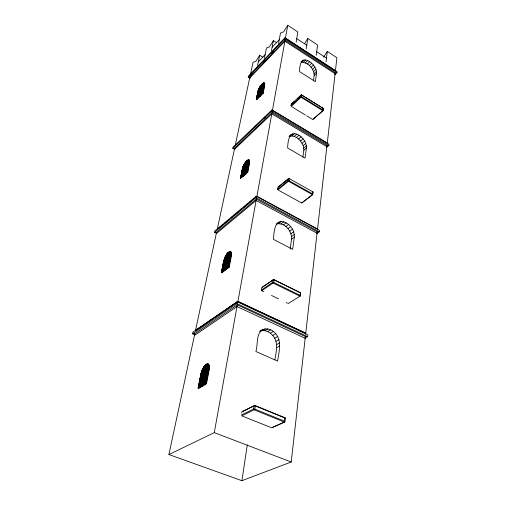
<?xml version="1.0" encoding="UTF-8"?>
<svg xmlns="http://www.w3.org/2000/svg" width="506" height="506" viewBox="0 0 506 506"><rect width="100%" height="100%" fill="white"/><g stroke="black" fill="none" stroke-linecap="round" stroke-linejoin="round"><path stroke-width="0.76" d="M294.315 237.137C294.84 230.439 290.058 223.835 283.714 221.849C273.752 219.44 274.233 233.266 273.354 239.332L292.67 249.338L294.315 237.137L291.551 239.142L290.191 249.034M291.551 239.142C292.266 231.242 284.72 222.045 276.384 224.057L279.091 221.976M262.633 329.659C255.574 334.302 258.218 344.529 255.865 351.48L277.56 361.075C279.173 351.404 282.727 338.482 273.322 331.411C269.426 328.103 263.563 328.002 259.711 331.449L262.19 330.646L265.119 328.856M274.948 359.734C276.143 351.771 278.857 342.227 272.74 335.472C270.115 332.467 266.295 330.203 262.19 330.646M201.432 373.662L201.078 373.517C202.046 369.854 203.595 364.51 208.067 364.016L209.161 365.073L209.206 368.994L208.801 364.921L208.067 364.016L206.96 363.972L205.48 364.883L205.948 365.243C214.67 360.455 194.513 373.643 208.643 364.94L208.915 366.091L202.564 369.943L209.123 366.167L209.048 366.894L202.052 371.126L209.25 366.97L208.067 364.016L208.991 365.37L203.33 368.811L202.564 369.943M248.914 160.282L249.521 161.256L243.209 166.759L249.357 161.18L249.211 160.446L248.206 159.89L249.35 160.187L249.572 162.445L249.388 160.883L249.142 162.243L244.664 166.607M224.114 260.83L223.804 260.438L231.312 254.385L230.736 252.165L230.021 251.684L228.99 251.944L229.376 252.311C232.279 251.147 230.274 255.271 231.514 255.309M248.901 160.092L249.477 161.831L242.475 168.232L242.747 168.618M258.269 91.396L258.022 91.023L264.575 84.458L264.157 83.022L264.746 83.781L264.682 84.919L264.157 83.022L263.335 83.073L263.961 83.42M264.423 84.761L264.79 85.014L263.183 93.275L256.681 99.777L256.302 99.277L257.915 91.263L264.423 84.761L264.493 83.623L259.053 88.929L264.442 83.705L264.005 83.073M264.474 84.818L258.022 91.352L256.365 99.593L262.861 93.085L264.474 84.818L263.525 89.05L260.558 91.807L261.4 88.164L264.549 84.926L264.6 83.996L264.018 83.256L262.456 83.825L263.474 83.022L264.417 83.18L263.335 83.073M231.046 253.019L230.913 252.096L231.387 255.201L231.223 253.291L231.375 253.664L224.639 258.674L231.191 253.588L231.223 253.095L225.1 257.643L231.223 253.095M230.919 254.942L231.033 253.335L230.919 254.942L224.145 260.381L224.62 259.572L231.312 254.385L224.62 259.572M240.85 178.58L240.508 178.397L242.482 168.58L249.433 162.407L249.218 160.927L249.142 162.243L242.475 168.232M284.505 422.137L254.151 409.828L241.792 415.869L271.766 427.817L284.688 422.023L285.042 417.747L254.815 405.407L242.488 411.517M288.237 303.524L300.298 295.997L300.438 292.854L274.107 279.881L272.955 279.869L272.576 282.392L273.12 283.031L299.913 296.174L300.482 292.772L273.651 279.521L261.735 287.528M278.604 190.281L301.671 202.995L312.594 194.608L312.797 191.831M323.252 108.98L323.138 108.284L323.043 110.687L312.746 119.517L322.879 110.612L323.138 108.284L301.374 94.843L291.178 104.147M209.351 369.108C208.118 369.095 208.396 366.078 209.433 366.749L208.801 364.921M224.873 270.546L221.805 272.86L221.419 272.671L223.665 260.773L231.065 255.024L231.223 253.291M208.655 368.703L208.864 366.648L209.161 367.887L201.761 372.15L208.51 368.279M208.757 368.039L208.883 366.812M209.079 366.597L208.845 368.842L200.926 373.675L198.15 388.311L198.58 388.488L201.85 386.597M209.161 367.887L209.048 366.894M168.909 454.546L214.278 432.636L237.314 304.833L194.797 333.808L168.909 454.546L241.9 480.7L291.216 461.997L305.371 336.56L237.314 304.833L236.795 303.562L237.124 301.753L307.876 334.864L307.68 336.648L304.922 338.191M305.624 334.276L317.192 231.786L256.378 199.073L255.954 197.688L256.219 196.22L319.444 230.344L319.286 231.805L316.731 233.608M317.521 229.313L326.965 145.526L272 112.661L271.867 110.011L329.02 144.273L328.887 145.494L326.471 147.48M235.309 145.095L249.901 77.02L285.068 40.202L335.206 72.744L327.281 143.078L272.456 110.207L285.068 40.202L284.954 37.729L337.091 71.65L336.977 72.681L334.656 74.818M285.201 417.874L284.688 422.023M288.458 181.078L289.015 180.686L289.324 178.631L288.281 178.656L287.971 180.712L288.471 181.256L277.92 189.908L277.56 189.269L277.883 187.226L288.863 178.371L312.898 191.888L312.784 194.62L301.671 202.995M326.022 61.776L327.319 51.403L336.901 57.722L335.427 70.777L285.422 38.247L287.756 25.3L297.838 31.954L296.124 42.276M306.415 147.999L305.048 158.106L287.648 147.986C287.889 140.706 289.268 129.422 298.989 135.26C303.252 137.98 306.756 142.755 306.415 147.999L303.853 150.181L302.892 157.164M316.56 73.168L315.409 81.662L299.577 71.612C299.495 64.483 301.513 56.179 309.71 61.681C313.423 64.268 316.769 68.411 316.56 73.168L314.169 75.432L313.423 80.833M316.18 55.363L317.616 45.002L307.793 38.519L304.485 43.668M306.219 48.861L307.793 38.519M241.9 480.7L247.307 444.863M241.653 413.162L241.849 411.909L254.815 405.407M261.438 289.4L261.634 288.154M291.083 104.71L290.906 105.843L300.589 96.785L300.849 95.084L301.804 95.039L301.551 96.741L291.241 106.412M237.731 302.518L256.378 199.073L216.562 232.298L195.48 330.608L213.488 318.249M256.877 196.587L272 112.661L234.632 148.252L217.295 229.123M278.572 43.32L280.501 33.029L283.619 31.846L287.756 25.3M248.509 168.612L247.769 172.401L247.149 172.053L249.344 162.35L247.421 172.211L240.508 178.397L242.355 168.523L245.581 165.601L246.245 165.677M259.92 96.545L259.527 96.039L262.74 93.06L264.183 84.919M205.797 384.307L202.482 386.223L202.046 386.04L201.951 385.667L205.904 383.459L208.295 371.227M206.733 376.616L203.697 378.172L204.974 372.555L208.44 370.474L208.516 369.095L208.915 368.925L206.024 383.744L198.15 388.311L201.097 373.643L208.915 368.925M231.368 256.055L229.186 267.269L225.461 270.084L224.993 269.54L228.674 266.915L230.572 257.181L227.32 259.717L226.429 263.462L229.262 261.526M231.128 255.119L228.794 267.079L221.419 272.671L223.81 260.799L231.128 255.119L230.774 255.258L228.497 266.883L229.186 267.269M264.258 85.28L262.74 93.06L263.411 88.923L260.337 92.016L263.487 89.246M209.206 369.848L206.461 383.921L205.695 383.497L208.516 369.095M248.8 167.094L249.692 162.54L249.142 162.243L249.433 162.407M271.412 50.859L273.411 40.588L276.725 42.725M204.595 371.467L201.749 385.8L198.055 387.938L198.51 387.754L201.287 373.94L204.993 371.296L203.387 379.405M228.744 257.042L227.099 258.117L224.803 269.698L221.343 272.323L222.823 271.355M198.51 387.754C198.232 385.654 202.874 383.599 202.071 386.04L204.968 371.296L201.957 385.762L200.237 386.755M227.82 258.168L227.289 257.952L224.993 269.54L225.404 269.388L227.624 258.168L230.869 255.656L230.774 255.258M242.317 176.588L243.835 175.234L245.884 165.487L243.955 175.316L245.581 165.601L245.435 166.48L242.425 169.2L241.76 173.178L244.777 170.465L245.29 167.897L242.279 170.611M260.242 92.522L257.402 95.368L260.179 92.2L257.44 95.179L257.453 94.514L260.286 91.662L259.388 96.197L256.302 99.277L259.483 96.323L260.944 88.202L261.532 88.291M225.075 269.894L227.434 257.978L225.094 269.894L223.899 270.539M262.848 92.509L259.863 95.931L261.115 88.012L259.388 96.197M202.071 386.04L203.089 380.885M201.951 385.667L202.413 385.483L205.164 371.6L208.63 369.513L208.308 370.322L204.974 372.555M259.901 96.545L260.35 94.293M264.41 58.228L266.472 47.981L269.394 46.957L273.411 40.588M244.777 170.465L243.728 175.101L240.432 178.061L240.805 177.935L242.659 168.7L245.669 165.974M259.597 95.779L256.637 99.17L258.199 91.409L260.944 88.202M257.567 65.432L259.692 55.211L262.968 57.267M250.476 74.331L253.063 62.276L255.802 61.403L259.692 55.211M201.078 373.517L202.868 368.539L204.196 366.382L205.613 364.794L205.967 364.946L204.089 366.433L204.595 366.755L205.948 365.243L205.038 365.946L207.764 364.484M208.693 368.646L201.47 373.175L209.067 368.804L208.693 368.646L201.084 373.264L201.356 373.074C202.255 369.753 203.703 366.053 206.865 364.307L208.289 364.503L206.796 364.073L207.315 364.124M223.797 260.679C224.708 257.168 226.397 252.728 230.192 251.602L230.502 251.76C226.707 252.589 225.075 256.934 224.044 260.267L223.804 260.438M224.31 260.135L226.878 254.594L226.473 254.461L226.928 254.758L230.388 252.058L230.192 251.602L231.229 252.254L231.539 253.443L230.913 252.096L231.229 252.254L230.192 251.602L227.757 252.911L228.181 253.247L226.138 255.656L230.73 252.292M224.044 260.267L224.373 260.426L226.713 254.708L228.181 253.247M242.924 168.03L245.239 163.084L243.854 164.773L242.469 168.466L249.344 162.35M249.363 160.851L243.626 165.835L249.211 160.446L247.573 160.693L247.225 160.351L248.642 159.985C245.296 161.174 243.69 164.924 242.697 168.081C243.607 167.454 244.619 163.065 246.447 161.724L246.068 161.401L247.352 160.294L248.357 159.826L249.35 160.187L248.206 159.89M258.009 91.238L259.211 87.93L260.318 86.343L262.513 83.623L263.727 83.18M258.022 91.023L259.344 87.987M208.959 367.805L209.25 366.97M231.065 255.024L231.312 254.385M231.128 254.303L231.191 253.588M202.28 385.325L205.771 383.308C207.549 380.784 201.451 384.162 202.413 385.483M204.272 375.281L207.745 373.213L208.257 371.436L204.652 373.358M204.076 376.243L207.555 374.181L207.745 373.213M203.886 377.204L207.365 375.148L207.555 374.181M203.697 378.172L207.175 376.116L207.365 375.148M202.47 384.351L203.437 379.487L206.916 377.438L207.137 376.255L203.399 378.463L203.76 378.671L207.245 376.622M203.241 380.455L206.726 378.412L206.916 377.438M202.855 382.397L206.347 380.36L206.669 379.544L203.051 381.429M206.347 380.36L206.157 381.341L202.666 383.377M199.162 383.719C198.687 381.366 204.607 377.881 202.596 381.707L199.162 383.719L198.573 386.628M198.966 384.687L202.406 382.681L202.729 381.859L199.294 383.871M198.769 385.654L202.21 383.656L202.406 382.681M204.709 371.885L204.196 373.643C201.002 372.505 197.625 383.858 202.229 379.285M204.841 372.403L205.164 371.6L204.797 371.334M200.389 377.602L203.817 375.566L204.139 374.756L200.585 376.647M199.813 380.48L203.241 378.45L203.57 377.64L200.003 379.519M203.437 379.487L203.76 378.671M199.547 381.79L199.876 380.98L203.304 378.956L203.197 378.596L199.516 380.771L199.876 380.98M200.774 375.692L201.097 373.643M243.203 167.518L249.319 161.749L249.357 161.18M225.284 269.243L228.554 266.77L230.11 259.546L226.859 262.045M230.565 257.212L229.99 259.401L226.739 261.906M222.26 268.888L225.486 266.434L225.796 264.866L222.577 267.326L221.748 272.171L224 260.988L227.2 258.509L227.099 258.117M228.826 266.118L225.442 268.452L226.492 263.885L229.749 261.393M222.109 269.673L225.328 267.219L225.486 266.434M221.951 270.457L225.17 268.009L225.328 267.219M221.792 271.241L225.012 268.794L225.17 268.009M225.012 268.794L224.86 269.584L221.634 272.026M227.2 259.572L227.358 258.8L230.869 255.656L230.451 257.067L227.32 259.717M223.102 264.714L226.315 262.247L226.125 263.949L222.792 266.27L223.57 262.393L226.777 259.913L227.2 258.509M227.358 258.8L227.624 258.168L227.289 257.952M223.418 263.164L226.625 260.691L226.777 259.913M223.26 263.936L226.467 261.469L226.625 260.691M222.577 267.326L226.125 263.949M223.57 262.393L223.81 260.799M202.413 370.544L203.222 368.684M228.99 251.944L229.446 252.026L227.877 252.855L226.568 254.436L224.398 258.591L224.715 258.749M260.596 88.759L258.3 91.004L264.429 84.382L264.549 84.926M264.429 84.382L264.138 83.345L259.426 88.107L264.284 83.42M262.772 83.781L260.274 86.267L258.471 89.714L261.659 84.907L263.474 83.022M248.187 167.575L244.828 170.187L246.068 165.595L249.11 162.843L247.295 172.129L244.234 174.861L244.638 172.129L247.934 168.871L249.022 162.464L245.758 165.418L246.068 165.595L244.234 174.861L243.86 174.981L244.303 175.512M244.512 172.774L247.573 170.035L247.7 169.383M244.385 173.425L247.447 170.686L247.573 170.035M244.253 174.07L247.314 171.338L247.447 170.686M243.86 174.981L247.187 171.989L247.314 171.338M244.638 172.129L245.132 170.32M240.805 177.935L241.716 173.406L244.733 170.699M242.298 169.839L245.309 167.119L245.435 166.48M245.309 167.119L245.182 167.758L242.172 170.478M242.425 169.2L242.355 168.523L242.823 168.77M259.97 95.387L262.956 91.965M260.078 94.843L260.615 92.124M256.858 98.082L257.402 95.368M257.453 94.514L257.99 91.82L261.026 88.556M257.883 92.358L260.824 88.967M257.775 92.895L260.716 89.505M257.668 93.433L260.609 90.043M257.56 93.971L260.501 90.58M257.99 91.82L257.915 91.263L258.332 91.542M201.761 372.15L204.361 366.705L205.272 366.002M201.47 373.175L202.008 372.201M224.392 259.527L224.866 258.718L224.354 258.528L225.676 256.586M262.513 83.623L261.311 84.768L261.659 85.065L259.053 88.929M249.211 160.446L248.535 160.25L245.29 163.204L244.955 162.926L242.988 166.695L243.272 166.853M242.994 167.48L243.418 166.797L242.956 166.613L244.132 164.931M201.932 371.018L205.499 365.471M258.49 90.378L259.61 88.152L259.211 87.93M323.612 57.096L327.319 51.403M259.515 88.139L258.44 89.625L258.863 89.796L258.218 90.884M202.052 371.126L202.811 369.994M225.1 257.643L231.078 252.526L230.059 251.899M224.639 258.674L225.322 257.687M243.209 166.759L243.829 165.879M264.442 83.705L258.68 89.758L259.236 88.974M260.204 86.248L261.311 84.768L261.659 84.907L260.318 86.343M244.999 163.04L246.169 161.37L247.636 160.453L246.068 161.401M259.255 87.987L260.533 86.418M226.353 255.707C224.019 258.49 227.074 253.639 228.187 253.013L226.568 254.436M262.456 83.825L263.803 83.345L259.426 88.107M202.963 368.659L204.55 366.527L204.196 366.382M259.92 87.285L260.584 86.507L260.274 86.267M248.87 160.345C239.136 169.162 247.238 161.18 248.244 160.086M243.949 164.804L244.765 164.083M202.868 368.539L203.33 368.811L203.962 367.786M261.646 87.62L264.575 84.458M258.313 61.84L265.138 54.623M272.114 47.248L279.249 39.702M284.954 37.729L248.433 76.121L248.212 77.127L250.23 78.36M251.937 73.389L253.013 72.25M250.647 75.489L251.729 74.35M263.62 61.89L265.245 60.189M271.728 53.389L273.891 51.125M249.692 77.994L284.891 41.188L335.098 73.737M260.584 86.507L263.019 83.635M260.407 86.456L263.474 83.351M258.68 89.758L264.455 83.914M261.197 88.575L264.056 85.691M261.292 88.695L264.157 85.818M258.092 91.947L260.919 89.094M261.09 89.113L263.955 86.229M257.984 92.484L260.811 89.632M263.095 87.317L264.05 86.355M260.982 89.651L263.847 86.766M261.083 89.771L263.942 86.893M260.881 90.188L263.74 87.304M257.769 93.559L260.603 90.707M260.976 90.315L263.841 87.43M260.773 90.726L263.639 87.842M257.655 94.097L260.394 91.124M260.868 90.852L263.734 87.968M260.666 91.263L263.531 88.386M257.548 94.635L260.388 91.788M260.761 91.39L263.626 88.512M260.413 92.541L263.278 89.663M257.193 95.786L260.033 92.94M257.295 95.912L260.135 93.06M260.508 92.668L263.379 89.79M257.086 96.33L259.926 93.477M260.305 93.085L263.177 90.207M257.187 96.45L260.027 93.604M260.4 93.212L263.272 90.334M256.978 96.867L259.818 94.021M260.198 93.629L263.069 90.751M257.073 96.994L259.92 94.148M260.293 93.755L263.164 90.878M256.871 97.411L259.711 94.565M260.09 94.173L262.962 91.295M256.966 97.538L259.812 94.692M262.102 92.377L263.063 91.422M256.757 97.955L259.603 95.109M259.983 94.717L262.854 91.839M256.65 98.499L259.496 95.653M259.875 95.261L262.747 92.383M259.527 96.039L262.646 92.933M301.045 61.947L302.461 60.549M303.916 60.012L301.563 62.333C308.198 62.308 314.201 68.905 314.169 75.432M303.334 62.346L305.687 60.031M305.308 62.908L307.667 60.6M307.351 63.984L309.71 61.681M309.324 65.489L311.69 63.193M311.095 67.33L313.461 65.046M312.544 69.385L314.922 67.102M271.867 110.011L233.064 147.145L232.804 148.334L234.873 149.491M254.366 127.499L256.061 125.874M263.98 118.309L265.675 116.69M264.505 117.892L265.637 116.816M313.581 71.51L315.965 69.24M247.573 160.693L248.364 160.181M234.386 149.396L271.792 113.831L326.838 146.696M314.137 73.572L316.522 71.302M260.951 85.735L261.659 85.065M291.614 104.046L294.492 101.352M297.376 98.651L301.405 94.881L323.157 108.36M245.1 163.153L247.877 160.408M244.569 164.039L248.705 160.275M244.037 164.918L249.047 160.37M243.626 165.835L249.199 160.769M245.834 166.101L248.876 163.349M242.532 169.333L245.543 166.613M245.941 166.24L248.984 163.482M245.707 166.746L248.75 163.995M242.406 169.972L245.416 167.252M245.815 166.879L248.857 164.127M245.581 167.385L248.623 164.633M245.688 167.518L248.731 164.766M242.039 171.117L245.056 168.403M245.454 168.024L248.503 165.279M242.146 171.256L245.163 168.536M245.562 168.156L248.61 165.411M241.912 171.762L244.929 169.042M245.328 168.669L248.376 165.917M242.02 171.895L245.03 169.181M245.435 168.802L248.484 166.057M241.786 172.401L244.796 169.687M245.201 169.314L248.25 166.563M241.887 172.533L244.904 169.82M245.302 169.447L248.357 166.702M241.716 173.406L241.413 173.273L244.67 170.332M244.828 170.187L248.123 167.214L246.707 168.719M241.476 173.919L244.499 171.211M244.898 170.832L247.953 168.087M241.583 174.051L244.607 171.344M245.005 170.965L248.06 168.226M241.349 174.564L244.366 171.857M244.771 171.477L247.826 168.738M245.682 162.407L246.447 161.724M241.457 174.696L244.474 171.989M244.879 171.61L247.934 168.871M241.217 175.209L244.24 172.502M244.746 172.261L247.807 169.523M241.324 175.342L244.347 172.635M241.09 175.854L244.113 173.147M241.198 175.993L244.221 173.286M244.619 172.907L247.681 170.168M240.957 176.505L243.981 173.798M241.065 176.638L244.088 173.931M244.493 173.558L247.554 170.819M240.831 177.151L243.854 174.45M240.938 177.283L243.962 174.583M244.36 174.209L247.421 171.471M242.576 177.049L246.024 173.956M289.476 136.044L290.988 134.697M289.002 136.677L292.601 133.913M290.083 136.152L292.044 135.981L294.568 133.748M292.044 135.981L294.22 136.437L296.744 134.21M294.22 136.437L296.459 137.474L298.989 135.26M296.459 137.474L298.622 139.036L301.152 136.822M303.853 150.181L303.252 145.646L300.551 141.01L303.094 138.802M302.133 143.261L304.675 141.066M303.252 145.646L305.807 143.457M303.84 148.005L306.402 145.823M256.219 196.22L214.886 230.919L214.576 232.336L216.695 233.399M218.345 228.567L220.154 227.049M221.356 226.043L223.165 224.525M224.367 223.519L226.176 222.001M227.377 220.995L229.186 219.477M230.989 217.966L232.798 216.448M234 215.442L235.809 213.924M237.01 212.918L238.819 211.4M240.021 210.395L241.83 208.877M243.639 207.365L245.442 205.847M246.65 204.841L248.452 203.323M249.66 202.318L251.463 200.8M252.665 199.794L254.474 198.276M255.675 197.264L256.884 196.258L317.509 228.984M216.271 233.658L256.118 200.484L317.034 233.19M278.376 187.062L281.88 184.171M283.05 183.21L288.894 178.39L289.324 178.631M277.56 189.269L287.971 180.712L289.015 180.686L312.645 193.943L312.594 194.608M227.346 253.949L229.686 252.114L230.388 252.058M226.713 254.708L230.198 251.988M226.138 255.656L230.546 252.222M225.562 256.612L230.894 252.45M224.373 260.426L225.619 259.458M223.728 261.621L226.928 259.142M223.842 261.76L227.049 259.287M227.472 258.939L230.603 256.289M223.69 262.532L226.897 260.059M227.049 260.35L230.3 257.845M223.532 263.303L226.739 260.837M227.169 260.489L230.413 257.99M226.897 261.128L230.148 258.623M223.38 264.081L226.467 261.469M227.011 261.267L230.262 258.768M223.222 264.853L226.435 262.386M226.587 262.684L229.838 260.185M222.95 265.492L226.163 263.025M223.064 265.631L226.277 263.171M226.701 262.829L229.958 260.331M222.855 266.687L222.526 266.523L226.005 263.803M226.492 263.885L226.163 263.721L229.686 260.969M278.578 223.633L281.285 221.552M226.22 264.524L229.477 262.032M222.697 267.472L225.91 265.011M226.34 264.67L229.597 262.178M222.419 268.104L225.638 265.65M226.062 265.308L229.326 262.823M222.539 268.25L225.758 265.795M226.182 265.454L229.446 262.968M280.994 223.918L283.714 221.849M225.91 266.093L229.174 263.607M226.03 266.238L229.288 263.752M222.381 269.034L225.6 266.58M225.752 266.877L229.016 264.398M222.223 269.812L225.448 267.364M225.872 267.023L229.136 264.543M225.6 267.668L228.864 265.188M225.714 267.813L228.984 265.327M222.064 270.596L225.29 268.148M225.442 268.452L228.706 265.979M221.906 271.387L225.132 268.939M283.48 224.898L286.2 222.836M225.948 268.977L227.036 268.148M285.865 226.505L288.591 224.449M287.996 228.623L290.729 226.58M254.151 409.828L254.834 409.114L255.309 405.938L254.765 405.445M289.723 231.115L292.468 229.085M290.944 233.823L293.695 231.799M291.57 236.555L294.328 234.544M273.107 282.854L273.733 282.405L274.107 279.881L273.607 279.521L262.291 287.269M237.124 301.753L192.995 332.069L192.622 333.789L194.778 334.732M195.506 330.507L234.721 303.575M236.011 302.689L237.94 301.367L305.757 333.138M214.772 317.363L218.63 314.719M219.914 313.834L237.921 301.475L305.744 333.245M194.443 335.472L236.998 306.573L305.175 338.274M300.077 296.08L300.134 295.365L273.733 282.405L272.576 282.392L261.336 290.027L261.735 290.748L273.12 283.031M262.722 83.99L263.632 83.42M205.038 365.946L207.542 364.415M204.361 366.705L208.08 364.434M203.722 367.735L208.428 364.864L208.991 365.37M264.916 330.684L267.851 328.9M203.083 368.766L208.788 365.294M267.706 331.55L270.647 329.773M200.964 374.737L204.386 372.688M270.368 333.182L273.322 331.411M201.097 374.889L204.519 372.84M200.907 375.844L204.329 373.795M204.785 373.517L208.257 371.436M204.462 374.32L207.934 372.245M200.711 376.799L204.139 374.756M204.595 374.472L208.067 372.403M200.521 377.754L203.817 375.566M204.405 375.433L207.877 373.365M272.74 335.472L275.7 333.713M200.199 378.558L203.627 376.527M200.332 378.716L203.76 376.679M204.209 376.394L207.688 374.332M200.136 379.671L203.57 377.64M204.019 377.362L207.498 375.3M199.68 381.941L203.115 379.924M203.57 379.639L207.055 377.59M274.65 338.261L277.623 336.522M199.351 382.751L202.792 380.733M199.484 382.903L202.925 380.892M203.374 380.607L206.726 378.412M203.184 381.581L206.669 379.544M199.098 384.838L202.539 382.833M202.995 382.555L206.48 380.518M198.902 385.812L202.21 383.656M202.798 383.529L206.29 381.499M275.985 341.379L278.964 339.646M198.706 386.78L202.153 384.781M202.609 384.503L206.1 382.479M198.377 387.602L201.824 385.604M203.576 384.807L204.74 384.136M276.649 344.611L279.641 342.891M276.599 347.742L279.59 346.034M241.349 415.034L253.55 409.05L254.834 409.114L284.745 421.258L284.954 421.795L272.367 427.412M203.399 378.463L203.829 378.324M199.516 380.771L199.946 380.632M226.163 263.721L226.549 263.607M222.526 266.523L222.906 266.409M241.413 173.273L241.76 173.178M260.337 92.016L260.653 91.934M257.124 95.261L257.44 95.179M249.901 77.02L248.212 77.127L284.77 38.753L336.977 72.681L335.206 72.744M234.632 148.252L232.804 148.334L271.646 111.225L328.887 145.494L326.965 145.526M216.562 232.298L214.576 232.336L255.954 197.688L319.286 231.805L317.192 231.786M194.797 333.808L192.622 333.789L236.795 303.562L307.68 336.648L305.371 336.56M206.796 364.073L208.421 364.162M214.278 432.636L291.216 461.997M201.356 373.074L201.723 373.226L202.299 371.176L201.786 371.012M322.879 110.612L322.929 109.992L301.551 96.741L300.589 96.785L301.038 97.095M312.898 191.888L313.037 192.565M261.735 290.748L263.828 291.753M271.501 295.453L278.471 298.818M286.143 302.512L287.534 303.189M249.319 161.749L249.275 162.325L249.388 160.883L249.673 161.041L249.066 160.029M262.614 92.952L263.183 93.275M259.357 96.222L261.115 88.012M288.471 181.256L312.449 194.69M291.911 106.823L305.352 115.014M306.699 115.83L312.075 119.106M264.493 83.623L264.157 83.022M301.051 97.253L322.746 110.681M296.725 38.646L306.769 45.224M316.686 51.72L326.478 58.127M254.138 409.632L253.55 409.05L254.025 405.882L255.309 405.938L285.131 418.108L285.34 418.652M298.622 139.036L300.551 141.01M208.624 365.218L207.877 364.118M300.482 292.772L300.608 293.486M264.328 83.667L264.284 84.761L264.328 83.667"/></g></svg>
